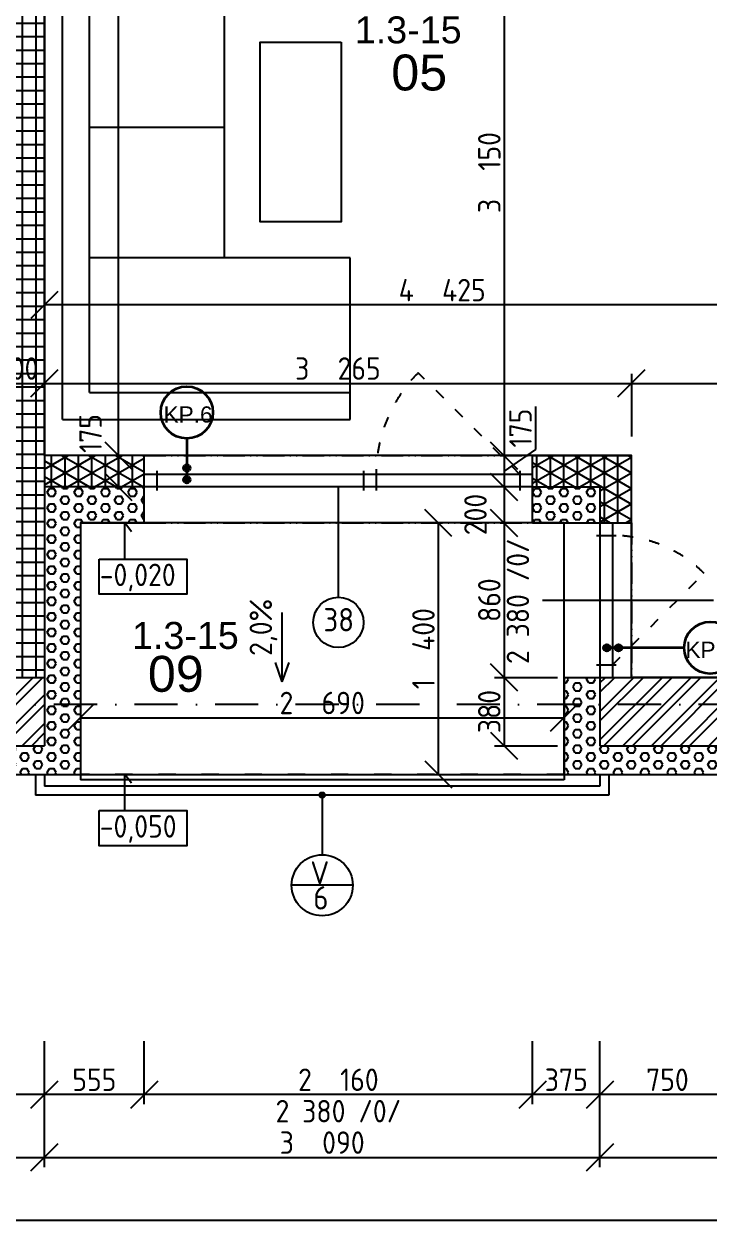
# Model space of a CAD drawing. Extents: x 4511820 to 5180432, y -1526536 to -944957.
# Drawn here: x 5116060 to 5119868, y -1302342 to -1295609 of the extents above; entities that cross this region are included whole.
import ezdxf

# ---------------------------------------------------------------- set-up
doc = ezdxf.new("R2010")
doc.units = 0
doc.header["$MEASUREMENT"] = 0
for name, pattern in [('ACAD_ISO03W100', [30, 12, -18]), ('ACAD_ISO12W100', [22, 12, -3, 0.5, -3, 0.5, -3]), ('BODKOCIARKOVANA_3', [5.6, 3, -1.3, 0, -1.3])]:
    doc.linetypes.add(name, pattern=pattern)
doc.layers.get('0').update_dxf_attribs({"linetype": 'CONTINUOUS'})
doc.layers.get('Defpoints').update_dxf_attribs({"color": 61, "linetype": 'CONTINUOUS'})
for name, color, linetype in [('KÓTY', 4, 'CONTINUOUS'), ('MÚRY', 1, 'CONTINUOUS'), ('OKNÁ', 143, 'CONTINUOUS'), ('osi', 253, 'CONTINUOUS'), ('Plochy', 41, 'CONTINUOUS'), ('POPIS', 7, 'CONTINUOUS'), ('POZEMOK', 7, 'CONTINUOUS'), ('TENKÁ', 7, 'CONTINUOUS'), ('ZARIADENIE', 47, 'CONTINUOUS'), ('ŠRAFY', 82, 'CONTINUOUS')]:
    doc.layers.add(name, color=color, linetype=linetype)
doc.layers.add('preklady', color=74, linetype='CONTINUOUS', lineweight=35)
doc.styles.add('ARIAL', font='arial.ttf')
doc.styles.add('STYLE1', font='isocp.shx')
doc.dimstyles.new('STANDARD-50', dxfattribs={"dimtxt": 125, "dimasz": 150, "dimexe": 10, "dimexo": 200, "dimgap": 20, "dimtad": 1, "dimdsep": 46, "dimlunit": 6, "dimtxsty": 'STYLE1', "dimblk1": 'OBLIQUE', "dimblk2": 'OBLIQUE', "dimsah": 1, "dimcen": 2.5, "dimse1": 1, "dimse2": 1, "dimadec": 0, "dimazin": 0, "dimtfac": 1, "dimtmove": 1, "dimatfit": 3, "dimldrblk": 'OBLIQUE', "dimfxl": 1, "dimtolj": 1, "dimtzin": 0, "dimarcsym": 0})
pattern_1 = [(45, (115395, 30907.69), (-79.549513, 79.549513), []), (45, (115448.03, 30907.69), (-79.549513, 79.549513), [])]
pattern_2 = [(90, (584112, -175781), (-75, 5e-15), []), (150, (584112, -175781), (-37.5, -64.9519053), []), (210, (584112, -175781), (37.5, -64.9519053), [])]
pattern_3 = [(0, (9e-09, -175781), (0, 43.3012702), [25, -50]), (120, (9e-09, -175781), (-37.5, -21.6506351), [25, -50]), (60, (25, -175781), (-37.5, 21.6506351), [25, -50])]

# ---------------------------------------------------------------- blocks, each defined once
blk = doc.blocks.new('_OBLIQUE')
at = {"color": 0, "linetype": 'ByBlock'}
blk.add_line((-0.5, -0.5), (0.5, 0.5), dxfattribs=at)
blk = doc.blocks.new('*D24719')
at = {"layer": 'Defpoints', "color": 0}
for p in [(5109612.5, -1298079.2), (5142602.5, -1299519.2), (5142602.5, -1302267.1)]:
    blk.add_point(p, dxfattribs=at)
at = {"layer": 'KÓTY', "color": 0, "lineweight": -2}
blk.add_line((5109612.5, -1302267.1), (5142602.5, -1302267.1), dxfattribs=at)
at = {"layer": 'KÓTY', "color": 0, "linetype": 'ByBlock', "lineweight": -2, "xscale": 150, "yscale": 150, "zscale": 150, "rotation": 180}
blk.add_blockref('_OBLIQUE', (5109612.5, -1302267.1), dxfattribs=at)
at = {"layer": 'KÓTY', "color": 0, "linetype": 'ByBlock', "lineweight": -2, "xscale": 150, "yscale": 150, "zscale": 150}
blk.add_blockref('_OBLIQUE', (5142602.5, -1302267.1), dxfattribs=at)
at = {"layer": 'KÓTY', "color": 0, "insert": (5126107.5, -1302184.6), "char_height": 125, "attachment_point": 5, "style": 'STYLE1'}
blk.add_mtext('\\A1;32ﾠ990', dxfattribs=at)
blk = doc.blocks.new('*D24726')
at = {"layer": 'Defpoints', "color": 0}
for p in [(5112622.5, -1298185.2), (5116172.5, -1299625.2), (5116172.5, -1301917.1)]:
    blk.add_point(p, dxfattribs=at)
at = {"layer": 'KÓTY', "color": 0, "lineweight": -2}
blk.add_line((5112622.5, -1301917.1), (5116172.5, -1301917.1), dxfattribs=at)
at = {"layer": 'KÓTY', "color": 0, "linetype": 'ByBlock', "lineweight": -2, "xscale": 150, "yscale": 150, "zscale": 150, "rotation": 180}
blk.add_blockref('_OBLIQUE', (5112622.5, -1301917.1), dxfattribs=at)
at = {"layer": 'KÓTY', "color": 0, "linetype": 'ByBlock', "lineweight": -2, "xscale": 150, "yscale": 150, "zscale": 150}
blk.add_blockref('_OBLIQUE', (5116172.5, -1301917.1), dxfattribs=at)
at = {"layer": 'KÓTY', "color": 0, "insert": (5114397.5, -1301834.6), "char_height": 125, "attachment_point": 5, "style": 'STYLE1'}
blk.add_mtext('\\A1;3ﾠ550', dxfattribs=at)
blk = doc.blocks.new('*D24727')
at = {"layer": 'Defpoints', "color": 0}
for p in [(5119262.5, -1298185.2), (5116172.5, -1299625.2), (5119262.5, -1301917.1)]:
    blk.add_point(p, dxfattribs=at)
at = {"layer": 'KÓTY', "color": 0, "lineweight": -2}
blk.add_line((5116172.5, -1301917.1), (5119262.5, -1301917.1), dxfattribs=at)
at = {"layer": 'KÓTY', "color": 0, "linetype": 'ByBlock', "lineweight": -2, "xscale": 150, "yscale": 150, "zscale": 150, "rotation": 180}
blk.add_blockref('_OBLIQUE', (5116172.5, -1301917.1), dxfattribs=at)
at = {"layer": 'KÓTY', "color": 0, "linetype": 'ByBlock', "lineweight": -2, "xscale": 150, "yscale": 150, "zscale": 150}
blk.add_blockref('_OBLIQUE', (5119262.5, -1301917.1), dxfattribs=at)
at = {"layer": 'KÓTY', "color": 0, "insert": (5117717.5, -1301834.6), "char_height": 125, "attachment_point": 5, "style": 'STYLE1'}
blk.add_mtext('\\A1;3ﾠ090', dxfattribs=at)
blk = doc.blocks.new('*D24728')
at = {"layer": 'Defpoints', "color": 0}
for p in [(5119262.5, -1298185.2), (5122762.5, -1299625.2), (5122762.5, -1301917.1)]:
    blk.add_point(p, dxfattribs=at)
at = {"layer": 'KÓTY', "color": 0, "lineweight": -2}
blk.add_line((5119262.5, -1301917.1), (5122762.5, -1301917.1), dxfattribs=at)
at = {"layer": 'KÓTY', "color": 0, "linetype": 'ByBlock', "lineweight": -2, "xscale": 150, "yscale": 150, "zscale": 150, "rotation": 180}
blk.add_blockref('_OBLIQUE', (5119262.5, -1301917.1), dxfattribs=at)
at = {"layer": 'KÓTY', "color": 0, "linetype": 'ByBlock', "lineweight": -2, "xscale": 150, "yscale": 150, "zscale": 150}
blk.add_blockref('_OBLIQUE', (5122762.5, -1301917.1), dxfattribs=at)
at = {"layer": 'KÓTY', "color": 0, "insert": (5121012.5, -1301834.6), "char_height": 125, "attachment_point": 5, "style": 'STYLE1'}
blk.add_mtext('\\A1;3ﾠ500', dxfattribs=at)
blk = doc.blocks.new('*D24756')
at = {"layer": 'Defpoints', "color": 0}
for p in [(5119262.5, -1299625.2), (5120012.5, -1299625.2), (5119262.5, -1301567.1)]:
    blk.add_point(p, dxfattribs=at)
at = {"layer": 'KÓTY', "color": 0, "lineweight": -2}
blk.add_line((5120012.5, -1301567.1), (5119262.5, -1301567.1), dxfattribs=at)
at = {"layer": 'KÓTY', "color": 0, "linetype": 'ByBlock', "lineweight": -2, "xscale": 150, "yscale": 150, "zscale": 150, "rotation": 180}
blk.add_blockref('_OBLIQUE', (5119262.5, -1301567.1), dxfattribs=at)
at = {"layer": 'KÓTY', "color": 0, "linetype": 'ByBlock', "lineweight": -2, "xscale": 150, "yscale": 150, "zscale": 150}
blk.add_blockref('_OBLIQUE', (5120012.5, -1301567.1), dxfattribs=at)
at = {"layer": 'KÓTY', "color": 0, "insert": (5119637.5, -1301484.6), "char_height": 125, "attachment_point": 5, "style": 'STYLE1'}
blk.add_mtext('\\A1;750', dxfattribs=at)
blk = doc.blocks.new('*D24757')
at = {"layer": 'Defpoints', "color": 0}
for p in [(5118887.5, -1298385.2), (5119262.5, -1299625.2), (5118887.5, -1301567.1)]:
    blk.add_point(p, dxfattribs=at)
at = {"layer": 'KÓTY', "color": 0, "lineweight": -2}
blk.add_line((5119262.5, -1301567.1), (5118887.5, -1301567.1), dxfattribs=at)
at = {"layer": 'KÓTY', "color": 0, "linetype": 'ByBlock', "lineweight": -2, "xscale": 150, "yscale": 150, "zscale": 150, "rotation": 180}
blk.add_blockref('_OBLIQUE', (5118887.5, -1301567.1), dxfattribs=at)
at = {"layer": 'KÓTY', "color": 0, "linetype": 'ByBlock', "lineweight": -2, "xscale": 150, "yscale": 150, "zscale": 150}
blk.add_blockref('_OBLIQUE', (5119262.5, -1301567.1), dxfattribs=at)
at = {"layer": 'KÓTY', "color": 0, "insert": (5119075, -1301484.6), "char_height": 125, "attachment_point": 5, "style": 'STYLE1'}
blk.add_mtext('\\A1;375', dxfattribs=at)
blk = doc.blocks.new('*D24758')
at = {"layer": 'Defpoints', "color": 0}
for p in [(5116727.5, -1298385.2), (5118887.5, -1298385.2), (5116727.5, -1301567.1)]:
    blk.add_point(p, dxfattribs=at)
at = {"layer": 'KÓTY', "color": 0, "lineweight": -2}
blk.add_line((5118887.5, -1301567.1), (5116727.5, -1301567.1), dxfattribs=at)
at = {"layer": 'KÓTY', "color": 0, "linetype": 'ByBlock', "lineweight": -2, "xscale": 150, "yscale": 150, "zscale": 150, "rotation": 180}
blk.add_blockref('_OBLIQUE', (5116727.5, -1301567.1), dxfattribs=at)
at = {"layer": 'KÓTY', "color": 0, "linetype": 'ByBlock', "lineweight": -2, "xscale": 150, "yscale": 150, "zscale": 150}
blk.add_blockref('_OBLIQUE', (5118887.5, -1301567.1), dxfattribs=at)
at = {"layer": 'KÓTY', "color": 0, "insert": (5117807.5, -1301484.6), "char_height": 125, "attachment_point": 5, "style": 'STYLE1'}
blk.add_mtext('\\A1;2ﾠ160', dxfattribs=at)
blk = doc.blocks.new('*D24759')
at = {"layer": 'Defpoints', "color": 0}
for p in [(5116172.5, -1298185.2), (5116727.5, -1298385.2), (5116172.5, -1301567.1)]:
    blk.add_point(p, dxfattribs=at)
at = {"layer": 'KÓTY', "color": 0, "lineweight": -2}
blk.add_line((5116727.5, -1301567.1), (5116172.5, -1301567.1), dxfattribs=at)
at = {"layer": 'KÓTY', "color": 0, "linetype": 'ByBlock', "lineweight": -2, "xscale": 150, "yscale": 150, "zscale": 150, "rotation": 180}
blk.add_blockref('_OBLIQUE', (5116172.5, -1301567.1), dxfattribs=at)
at = {"layer": 'KÓTY', "color": 0, "linetype": 'ByBlock', "lineweight": -2, "xscale": 150, "yscale": 150, "zscale": 150}
blk.add_blockref('_OBLIQUE', (5116727.5, -1301567.1), dxfattribs=at)
at = {"layer": 'KÓTY', "color": 0, "insert": (5116450, -1301484.6), "char_height": 125, "attachment_point": 5, "style": 'STYLE1'}
blk.add_mtext('\\A1;555', dxfattribs=at)
blk = doc.blocks.new('*D24760')
at = {"layer": 'Defpoints', "color": 0}
for p in [(5116172.5, -1298185.2), (5114872.5, -1299625.2), (5114872.5, -1301567.1)]:
    blk.add_point(p, dxfattribs=at)
at = {"layer": 'KÓTY', "color": 0, "lineweight": -2}
blk.add_line((5116172.5, -1301567.1), (5114872.5, -1301567.1), dxfattribs=at)
at = {"layer": 'KÓTY', "color": 0, "linetype": 'ByBlock', "lineweight": -2, "xscale": 150, "yscale": 150, "zscale": 150, "rotation": 180}
blk.add_blockref('_OBLIQUE', (5114872.5, -1301567.1), dxfattribs=at)
at = {"layer": 'KÓTY', "color": 0, "linetype": 'ByBlock', "lineweight": -2, "xscale": 150, "yscale": 150, "zscale": 150}
blk.add_blockref('_OBLIQUE', (5116172.5, -1301567.1), dxfattribs=at)
at = {"layer": 'KÓTY', "color": 0, "insert": (5115522.5, -1301484.6), "char_height": 125, "attachment_point": 5, "style": 'STYLE1'}
blk.add_mtext('\\A1;1ﾠ300', dxfattribs=at)
blk = doc.blocks.new('SESACKA ROH1')
at = {"layer": 'ZARIADENIE', "color": 30, "ltscale": 0.25}
for p, q in [((4444944, -1318705.2), (4444944, -1317105.2)), ((4444944, -1317105.2), (4445844, -1317105.2)), ((4445094, -1318555.2), (4445094, -1317105.2)), ((4445844, -1317105.2), (4445844, -1317805.2)), ((4447444, -1317805.2), (4445844, -1317805.2)), ((4445844, -1317805.2), (4445844, -1318555.2)), ((4446569, -1317805.2), (4446569, -1318555.2)), ((4447294, -1318555.2), (4447294, -1317805.2)), ((4447444, -1318705.2), (4447444, -1317805.2)), ((4445094, -1318555.2), (4447294, -1318555.2)), ((4444944, -1318705.2), (4447444, -1318705.2))]:
    blk.add_line(p, q, dxfattribs=at)
at = {"layer": 'ZARIADENIE', "color": 45, "ltscale": 0.25}
blk.add_lwpolyline([(4447044, -1317155.2), (4446044, -1317155.2), (4446044, -1317605.2), (4447044, -1317605.2)], close=True, dxfattribs=at)
blk = doc.blocks.new('*D25107')
at = {"layer": 'Defpoints', "color": 0}
for p in [(5115872.5, -1297608.5), (5116172.5, -1297608.5), (5116172.5, -1297608.5)]:
    blk.add_point(p, dxfattribs=at)
at = {"layer": 'KÓTY', "color": 0, "lineweight": -2}
blk.add_line((5115872.5, -1297608.5), (5116172.5, -1297608.5), dxfattribs=at)
at = {"layer": 'KÓTY', "color": 0, "linetype": 'ByBlock', "lineweight": -2, "xscale": 150, "yscale": 150, "zscale": 150, "rotation": 180}
blk.add_blockref('_OBLIQUE', (5115872.5, -1297608.5), dxfattribs=at)
at = {"layer": 'KÓTY', "color": 0, "linetype": 'ByBlock', "lineweight": -2, "xscale": 150, "yscale": 150, "zscale": 150}
blk.add_blockref('_OBLIQUE', (5116172.5, -1297608.5), dxfattribs=at)
at = {"layer": 'KÓTY', "color": 0, "insert": (5116022.5, -1297526), "char_height": 125, "attachment_point": 5, "style": 'STYLE1'}
blk.add_mtext('\\A1;300', dxfattribs=at)
blk = doc.blocks.new('*D25108')
at = {"layer": 'Defpoints', "color": 0}
for p in [(5116172.5, -1297608.5), (5119437.5, -1297608.5), (5119437.5, -1298010.2)]:
    blk.add_point(p, dxfattribs=at)
at = {"layer": 'KÓTY', "color": 0, "lineweight": -2}
blk.add_line((5116172.5, -1297608.5), (5119437.5, -1297608.5), dxfattribs=at)
at = {"layer": 'KÓTY', "color": 0, "linetype": 'ByBlock', "lineweight": -2, "xscale": 150, "yscale": 150, "zscale": 150, "rotation": 180}
blk.add_blockref('_OBLIQUE', (5116172.5, -1297608.5), dxfattribs=at)
at = {"layer": 'KÓTY', "color": 0, "linetype": 'ByBlock', "lineweight": -2, "xscale": 150, "yscale": 150, "zscale": 150}
blk.add_blockref('_OBLIQUE', (5119437.5, -1297608.5), dxfattribs=at)
at = {"layer": 'KÓTY', "color": 0, "insert": (5117805, -1297526), "char_height": 125, "attachment_point": 5, "style": 'STYLE1'}
blk.add_mtext('\\A1;3ﾠ265', dxfattribs=at)
blk = doc.blocks.new('*D25109')
at = {"layer": 'Defpoints', "color": 0}
for p in [(5122512.5, -1297305.2), (5122512.5, -1297608.5), (5119437.5, -1298010.2)]:
    blk.add_point(p, dxfattribs=at)
at = {"layer": 'KÓTY', "color": 0, "lineweight": -2}
blk.add_line((5119437.5, -1297608.5), (5122512.5, -1297608.5), dxfattribs=at)
at = {"layer": 'KÓTY', "color": 0, "linetype": 'ByBlock', "lineweight": -2, "xscale": 150, "yscale": 150, "zscale": 150, "rotation": 180}
blk.add_blockref('_OBLIQUE', (5119437.5, -1297608.5), dxfattribs=at)
at = {"layer": 'KÓTY', "color": 0, "linetype": 'ByBlock', "lineweight": -2, "xscale": 150, "yscale": 150, "zscale": 150}
blk.add_blockref('_OBLIQUE', (5122512.5, -1297608.5), dxfattribs=at)
at = {"layer": 'KÓTY', "color": 0, "insert": (5120975, -1297526), "char_height": 125, "attachment_point": 5, "style": 'STYLE1'}
blk.add_mtext('\\A1;3ﾠ075', dxfattribs=at)
blk = doc.blocks.new('*D25176')
at = {"layer": 'Defpoints', "color": 0}
for p in [(5116584.5, -1298010.2), (5116727.5, -1298010.2), (5116727.5, -1298185.2)]:
    blk.add_point(p, dxfattribs=at)
at = {"layer": 'KÓTY', "color": 0, "lineweight": -2}
blk.add_line((5116584.5, -1298185.2), (5116584.5, -1298010.2), dxfattribs=at)
at = {"layer": 'KÓTY', "color": 0, "linetype": 'ByBlock', "lineweight": -2, "xscale": 150, "yscale": 150, "zscale": 150}
for p, rotation in [((5116584.5, -1298010.2), 90), ((5116584.5, -1298185.2), 270)]:
    blk.add_blockref('_OBLIQUE', p, dxfattribs=dict(at, rotation=rotation))
at = {"layer": 'KÓTY', "color": 0, "insert": (5116429, -1297887.5), "char_height": 125, "attachment_point": 5, "rotation": 90, "style": 'STYLE1'}
blk.add_mtext('\\A1;175', dxfattribs=at)
blk = doc.blocks.new('*D25177')
at = {"layer": 'Defpoints', "color": 0}
for p in [(5116172.5, -1291870.2), (5116584.5, -1291870.2), (5116172.5, -1298010.2)]:
    blk.add_point(p, dxfattribs=at)
at = {"layer": 'KÓTY', "color": 0, "lineweight": -2}
blk.add_line((5116584.5, -1298010.2), (5116584.5, -1291870.2), dxfattribs=at)
at = {"layer": 'KÓTY', "color": 0, "linetype": 'ByBlock', "lineweight": -2, "xscale": 150, "yscale": 150, "zscale": 150}
for p, rotation in [((5116584.5, -1291870.2), 90), ((5116584.5, -1298010.2), 270)]:
    blk.add_blockref('_OBLIQUE', p, dxfattribs=dict(at, rotation=rotation))
at = {"layer": 'KÓTY', "color": 0, "insert": (5116502, -1294940.2), "char_height": 125, "attachment_point": 5, "rotation": 90, "style": 'STYLE1'}
blk.add_mtext('\\A1;6ﾠ140', dxfattribs=at)
blk = doc.blocks.new('*D25194')
at = {"layer": 'Defpoints', "color": 0}
for p in [(5119262.5, -1294860.2), (5118729.5, -1298010.2), (5119262.5, -1298010.2)]:
    blk.add_point(p, dxfattribs=at)
at = {"layer": 'KÓTY', "color": 0, "lineweight": -2}
blk.add_line((5118729.5, -1294860.2), (5118729.5, -1298010.2), dxfattribs=at)
at = {"layer": 'KÓTY', "color": 0, "linetype": 'ByBlock', "lineweight": -2, "xscale": 150, "yscale": 150, "zscale": 150}
for p, rotation in [((5118729.5, -1294860.2), 90), ((5118729.5, -1298010.2), 270)]:
    blk.add_blockref('_OBLIQUE', p, dxfattribs=dict(at, rotation=rotation))
at = {"layer": 'KÓTY', "color": 0, "insert": (5118647, -1296435.2), "char_height": 125, "attachment_point": 5, "rotation": 90, "style": 'STYLE1'}
blk.add_mtext('\\A1;3ﾠ150', dxfattribs=at)
blk = doc.blocks.new('*D25197')
at = {"layer": 'Defpoints', "color": 0}
for p in [(5116372.5, -1299085.2), (5119062.5, -1299085.2), (5119062.5, -1299470)]:
    blk.add_point(p, dxfattribs=at)
at = {"layer": 'KÓTY', "color": 0, "lineweight": -2}
blk.add_line((5116372.5, -1299470), (5119062.5, -1299470), dxfattribs=at)
at = {"layer": 'KÓTY', "color": 0, "linetype": 'ByBlock', "lineweight": -2, "xscale": 150, "yscale": 150, "zscale": 150, "rotation": 180}
blk.add_blockref('_OBLIQUE', (5116372.5, -1299470), dxfattribs=at)
at = {"layer": 'KÓTY', "color": 0, "linetype": 'ByBlock', "lineweight": -2, "xscale": 150, "yscale": 150, "zscale": 150}
blk.add_blockref('_OBLIQUE', (5119062.5, -1299470), dxfattribs=at)
at = {"layer": 'KÓTY', "color": 0, "insert": (5117717.5, -1299387.5), "char_height": 125, "attachment_point": 5, "style": 'STYLE1'}
blk.add_mtext('\\A1;2ﾠ690', dxfattribs=at)
blk = doc.blocks.new('*D25198')
at = {"layer": 'Defpoints', "color": 0}
for p in [(5118887.5, -1298010.2), (5118729.5, -1298185.2), (5118887.5, -1298185.2)]:
    blk.add_point(p, dxfattribs=at)
at = {"layer": 'KÓTY', "color": 0, "lineweight": -2}
for p, q in [((5118903, -1297737.5), (5118903, -1297977.5)), ((5118903, -1297977.5), (5118729.5, -1298097.7)), ((5118729.5, -1298010.2), (5118729.5, -1298185.2))]:
    blk.add_line(p, q, dxfattribs=at)
at = {"layer": 'KÓTY', "color": 0, "linetype": 'ByBlock', "lineweight": -2, "xscale": 150, "yscale": 150, "zscale": 150}
for p, rotation in [((5118729.5, -1298010.2), 90), ((5118729.5, -1298185.2), 270)]:
    blk.add_blockref('_OBLIQUE', p, dxfattribs=dict(at, rotation=rotation))
at = {"layer": 'KÓTY', "color": 0, "insert": (5118820.5, -1297857.5), "char_height": 125, "attachment_point": 5, "rotation": 90, "style": 'STYLE1'}
blk.add_mtext('\\A1;175', dxfattribs=at)
blk = doc.blocks.new('*D25199')
at = {"layer": 'Defpoints', "color": 0}
for p in [(5118887.5, -1298185.2), (5118729.5, -1298385.2), (5118887.5, -1298385.2)]:
    blk.add_point(p, dxfattribs=at)
at = {"layer": 'KÓTY', "color": 0, "lineweight": -2}
blk.add_line((5118729.5, -1298185.2), (5118729.5, -1298385.2), dxfattribs=at)
at = {"layer": 'KÓTY', "color": 0, "linetype": 'ByBlock', "lineweight": -2, "xscale": 150, "yscale": 150, "zscale": 150}
for p, rotation in [((5118729.5, -1298185.2), 90), ((5118729.5, -1298385.2), 270)]:
    blk.add_blockref('_OBLIQUE', p, dxfattribs=dict(at, rotation=rotation))
at = {"layer": 'KÓTY', "color": 0, "insert": (5118570, -1298338.5), "char_height": 125, "attachment_point": 5, "rotation": 90, "style": 'STYLE1'}
blk.add_mtext('\\A1;200', dxfattribs=at)
blk = doc.blocks.new('*D25200')
at = {"layer": 'Defpoints', "color": 0}
for p in [(5119366, -1299245.2), (5118729.5, -1299625.2), (5119366, -1299625.2)]:
    blk.add_point(p, dxfattribs=at)
at = {"layer": 'KÓTY', "color": 0, "lineweight": -2}
blk.add_line((5118729.5, -1299245.2), (5118729.5, -1299625.2), dxfattribs=at)
at = {"layer": 'KÓTY', "color": 0, "linetype": 'ByBlock', "lineweight": -2, "xscale": 150, "yscale": 150, "zscale": 150}
for p, rotation in [((5118729.5, -1299245.2), 90), ((5118729.5, -1299625.2), 270)]:
    blk.add_blockref('_OBLIQUE', p, dxfattribs=dict(at, rotation=rotation))
at = {"layer": 'KÓTY', "color": 0, "insert": (5118647, -1299435.2), "char_height": 125, "attachment_point": 5, "rotation": 90, "style": 'STYLE1'}
blk.add_mtext('\\A1;380', dxfattribs=at)
blk = doc.blocks.new('*D25201')
at = {"layer": 'Defpoints', "color": 0}
for p in [(5119166, -1298385.2), (5118729.5, -1299245.2), (5119166, -1299245.2)]:
    blk.add_point(p, dxfattribs=at)
at = {"layer": 'KÓTY', "color": 0, "lineweight": -2}
blk.add_line((5118729.5, -1298385.2), (5118729.5, -1299245.2), dxfattribs=at)
at = {"layer": 'KÓTY', "color": 0, "linetype": 'ByBlock', "lineweight": -2, "xscale": 150, "yscale": 150, "zscale": 150}
for p, rotation in [((5118729.5, -1298385.2), 90), ((5118729.5, -1299245.2), 270)]:
    blk.add_blockref('_OBLIQUE', p, dxfattribs=dict(at, rotation=rotation))
at = {"layer": 'KÓTY', "color": 0, "insert": (5118647, -1298815.2), "char_height": 125, "attachment_point": 5, "rotation": 90, "style": 'STYLE1'}
blk.add_mtext('\\A1;860', dxfattribs=at)
blk = doc.blocks.new('*D25202')
at = {"layer": 'Defpoints', "color": 0}
for p in [(5119106.5, -1298385.2), (5118363, -1299785.2), (5119281.5, -1299785.2)]:
    blk.add_point(p, dxfattribs=at)
at = {"layer": 'KÓTY', "color": 0, "lineweight": -2}
blk.add_line((5118363, -1298385.2), (5118363, -1299785.2), dxfattribs=at)
at = {"layer": 'KÓTY', "color": 0, "linetype": 'ByBlock', "lineweight": -2, "xscale": 150, "yscale": 150, "zscale": 150}
for p, rotation in [((5118363, -1298385.2), 90), ((5118363, -1299785.2), 270)]:
    blk.add_blockref('_OBLIQUE', p, dxfattribs=dict(at, rotation=rotation))
at = {"layer": 'KÓTY', "color": 0, "insert": (5118280.5, -1299085.2), "char_height": 125, "attachment_point": 5, "rotation": 90, "style": 'STYLE1'}
blk.add_mtext('\\A1;1ﾠ400', dxfattribs=at)
blk = doc.blocks.new('*D25209')
at = {"layer": 'Defpoints', "color": 0}
for p in [(5116172.5, -1296610.2), (5120597.5, -1296610.2), (5116172.5, -1297172)]:
    blk.add_point(p, dxfattribs=at)
at = {"layer": 'KÓTY', "color": 0, "lineweight": -2}
blk.add_line((5120597.5, -1297172), (5116172.5, -1297172), dxfattribs=at)
at = {"layer": 'KÓTY', "color": 0, "linetype": 'ByBlock', "lineweight": -2, "xscale": 150, "yscale": 150, "zscale": 150, "rotation": 180}
blk.add_blockref('_OBLIQUE', (5116172.5, -1297172), dxfattribs=at)
at = {"layer": 'KÓTY', "color": 0, "linetype": 'ByBlock', "lineweight": -2, "xscale": 150, "yscale": 150, "zscale": 150}
blk.add_blockref('_OBLIQUE', (5120597.5, -1297172), dxfattribs=at)
at = {"layer": 'KÓTY', "color": 0, "insert": (5118385, -1297089.5), "char_height": 125, "attachment_point": 5, "style": 'STYLE1'}
blk.add_mtext('\\A1;4ﾠ425', dxfattribs=at)

msp = doc.modelspace()

# ---------------------------------------------------------------- hatches: boundary and pattern name
at = {"layer": 'preklady'}
h = msp.add_hatch(color=256, dxfattribs=at)
h.dxf.hatch_style = 1
h.paths.add_polyline_path([(5116982.904, -1298079.691, 1), (5116945.904, -1298079.691, 1)])
h = msp.add_hatch(color=256, dxfattribs=at)
h.dxf.hatch_style = 1
h.paths.add_polyline_path([(5116982.904, -1298144.691, 1), (5116945.904, -1298144.691, 1)])
h = msp.add_hatch(color=256, dxfattribs=at)
h.dxf.hatch_style = 1
h.paths.add_polyline_path([(5119300.691, -1299098.691, 1), (5119300.691, -1299061.691, 1)])
h = msp.add_hatch(color=256, dxfattribs=at)
h.dxf.hatch_style = 1
h.paths.add_polyline_path([(5119365.691, -1299098.691, 1), (5119365.691, -1299061.691, 1)])
at = {"layer": 'TENKÁ'}
h = msp.add_hatch(color=256, dxfattribs=at)
h.dxf.hatch_style = 1
h.paths.add_polyline_path([(5117717.5, -1299915.191, 2.41421356), (5117702.5, -1299900.191, 0.41421356)])
at = {"layer": 'ŠRAFY', "ltscale": 0.25}
h = msp.add_hatch(dxfattribs=at)
h.set_pattern_fill('ANSI37', color=256, scale=600, angle=45)
h.set_pattern_definition([(90, (-3307273.674, 493071.734), (-75, 1e-14), []), (180, (-3307273.674, 493071.734), (-1e-14, -75), [])])
h.paths.add_polyline_path([(5116172.5, -1298010.191), (5116172.5, -1291870.191), (5115872.5, -1291870.191), (5115872.5, -1291880.191), (5115872.5, -1291995.191), (5115872.5, -1294270.191), (5115872.5, -1294385.191), (5115872.5, -1294905.191), (5115872.5, -1295020.191), (5115872.5, -1299245.191), (5116172.5, -1299245.191)])
h = msp.add_hatch(dxfattribs=at)
h.set_pattern_fill('NET3', color=256, scale=600, angle=90)
h.set_pattern_definition(pattern_2)
h.paths.add_polyline_path([(5116727.5, -1298010.191), (5116172.5, -1298010.191), (5116172.5, -1298185.191), (5116727.5, -1298185.191)])
h = msp.add_hatch(dxfattribs=at)
h.set_pattern_fill('NET3', color=256, scale=600, angle=90)
h.set_pattern_definition(pattern_2)
h.paths.add_polyline_path([(5119437.5, -1298385.191), (5119437.5, -1298010.191), (5118887.5, -1298010.191), (5118887.5, -1298185.191), (5119262.5, -1298185.191), (5119262.5, -1298385.191)])
at = {"layer": 'ŠRAFY'}
h = msp.add_hatch(dxfattribs=at)
h.set_pattern_fill('HEX', color=256, scale=200)
h.set_pattern_definition(pattern_3)
h.paths.add_polyline_path([(5114832.5, -1299785.191), (5116122.5, -1299785.191), (5116172.5, -1299785.191), (5116372.5, -1299785.191), (5116372.5, -1298385.191), (5116619.145, -1298385.191), (5116727.5, -1298385.191), (5116727.5, -1298185.191), (5116172.5, -1298185.191), (5116172.5, -1299245.191), (5116172.5, -1299625.191), (5114872.5, -1299625.191), (5114832.5, -1299625.191)])
h = msp.add_hatch(dxfattribs=at)
h.set_pattern_fill('HEX', color=256, scale=200)
h.set_pattern_definition(pattern_3)
h.paths.add_polyline_path([(5118887.5, -1298385.191), (5118937.5, -1298385.191), (5119022.5, -1298385.191), (5119062.5, -1298385.191), (5119262.5, -1298385.191), (5119262.5, -1298185.191), (5118887.5, -1298185.191)])
h = msp.add_hatch(dxfattribs=at)
h.set_pattern_fill('ANSI32', color=256, scale=300)
h.set_pattern_definition(pattern_1)
h.paths.add_polyline_path([(5114872.5, -1299245.191), (5114872.5, -1299625.191), (5116172.5, -1299625.191), (5116172.5, -1299245.191), (5115872.5, -1299245.191)])
h = msp.add_hatch(dxfattribs=at)
h.set_pattern_fill('HEX', color=256, scale=200)
h.set_pattern_definition(pattern_3)
h.paths.add_polyline_path([(5120052.5, -1299785.191), (5120052.5, -1299625.191), (5120012.5, -1299625.191), (5119262.5, -1299625.191), (5119262.5, -1299245.191), (5119062.5, -1299245.191), (5119062.5, -1299785.191), (5119262.5, -1299785.191), (5119312.5, -1299785.191)])
h = msp.add_hatch(dxfattribs=at)
h.set_pattern_fill('ANSI32', color=256, scale=300)
h.set_pattern_definition(pattern_1)
h.paths.add_polyline_path([(5119262.5, -1299625.191), (5120012.5, -1299625.191), (5120012.5, -1299245.191), (5119437.5, -1299245.191), (5119332.5, -1299245.191), (5119262.5, -1299245.191)])

# ---------------------------------------------------------------- linework, layer by layer
at = {"layer": 'KÓTY', "ltscale": 0.25}
msp.add_line((5119437.5, -1297555.097), (5119437.5, -1297905.097), dxfattribs=at)
at = {"layer": 'KÓTY', "ltscale": 25}
for p, q in [((5118676.097, -1299245.191), (5119026.097, -1299245.191)), ((5118676.097, -1299625.191), (5119026.097, -1299625.191)), ((5116172.5, -1301620.549), (5116172.5, -1301270.549)), ((5116727.5, -1301620.549), (5116727.5, -1301270.549)), ((5118887.5, -1301620.549), (5118887.5, -1301270.549)), ((5119262.5, -1301620.549), (5119262.5, -1301270.549)), ((5116172.5, -1301970.549), (5116172.5, -1301620.549)), ((5119262.5, -1301970.549), (5119262.5, -1301620.549))]:
    msp.add_line(p, q, dxfattribs=at)
at = {"layer": 'MÚRY'}
for p, q in [((5116172.5, -1291830.191), (5116172.5, -1298010.191)), ((5116727.5, -1298010.191), (5116172.5, -1298010.191)), ((5116727.5, -1298385.191), (5116727.5, -1298010.191)), ((5118887.5, -1298010.191), (5119437.5, -1298010.191)), ((5118887.5, -1298385.191), (5118887.5, -1298010.191)), ((5119437.5, -1298385.191), (5119437.5, -1298010.191)), ((5116372.5, -1298385.191), (5116727.5, -1298385.191)), ((5116372.5, -1298385.191), (5116372.5, -1299785.191)), ((5118887.5, -1298385.191), (5119437.5, -1298385.191)), ((5118937.5, -1298385.191), (5119022.5, -1298385.191)), ((5119062.5, -1299245.191), (5120052.5, -1299245.191)), ((5119062.5, -1299245.191), (5119062.5, -1299785.191)), ((5114832.5, -1299785.191), (5116372.5, -1299785.191)), ((5114832.5, -1299785.191), (5116372.5, -1299785.191)), ((5119062.5, -1299785.191), (5120142.5, -1299785.191))]:
    msp.add_line(p, q, dxfattribs=at)
at = {"layer": 'OKNÁ', "linetype": 'ACAD_ISO03W100', "ltscale": 5}
for p, q in [((5118817.5, -1298115.191), (5118251.815, -1297549.506)), ((5119332.5, -1299175.191), (5119841.617, -1298666.075))]:
    msp.add_line(p, q, dxfattribs=at)
at = {"layer": 'OKNÁ', "ltscale": 0.25}
for p, q in [((5118887.5, -1298115.191), (5116727.5, -1298115.191)), ((5116797.5, -1298095.191), (5116797.5, -1298205.191)), ((5117947.5, -1298095.191), (5117947.5, -1298205.191)), ((5118017.5, -1298095.191), (5118017.5, -1298205.191)), ((5118817.5, -1298095.191), (5118817.5, -1298205.191)), ((5118887.5, -1298185.191), (5116727.5, -1298185.191)), ((5117807.5, -1298799.045), (5117807.5, -1298185.191)), ((5119262.5, -1298385.191), (5119262.5, -1299245.191)), ((5119332.5, -1298385.191), (5119332.5, -1299245.191)), ((5119242.5, -1298455.191), (5119352.5, -1298455.191)), ((5118943.146, -1298815.191), (5119893.909, -1298815.191)), ((5119242.5, -1299175.191), (5119352.5, -1299175.191))]:
    msp.add_line(p, q, dxfattribs=at)
msp.add_circle((5117807.5, -1298939.045), 140, dxfattribs=at)
at = {"layer": 'OKNÁ', "linetype": 'ACAD_ISO03W100', "ltscale": 5}
for centre, radius, start, end in [((5118817.5, -1298115.191), 800, 135, 180), ((5119332.5, -1299175.191), 720, 45, 90)]:
    msp.add_arc(centre, radius, start, end, dxfattribs=at)
at = {"layer": 'osi', "linetype": 'BODKOCIARKOVANA_3', "ltscale": 80}
msp.add_line((5157242.5, -1299395.191), (5093572.5, -1299395.191), dxfattribs=at)
at = {"layer": 'Plochy'}
for points in [[(5116172.5, -1291860.191), (5119098, -1291860.191), (5119262.5, -1291860.191), (5119262.5, -1294860.191), (5119377.5, -1294860.191), (5119377.5, -1294185.191), (5122512.5, -1294185.191), (5122512.5, -1294905.191), (5122282.5, -1294905.191), (5122282.5, -1295365.191), (5122512.5, -1295365.191), (5122512.5, -1299245.191), (5119437.5, -1299245.191), (5119437.5, -1298010.191), (5116172.5, -1298010.191)], [(5119062.5, -1298385.191), (5116372.5, -1298385.191), (5116372.5, -1299785.191), (5119062.5, -1299785.191)]]:
    msp.add_lwpolyline(points, close=True, dxfattribs=at)
at = {"layer": 'POZEMOK'}
for p, q in [((5116122.5, -1299785.191), (5116122.5, -1299900.191)), ((5116172.5, -1299785.191), (5116172.5, -1299850.191)), ((5119262.5, -1299785.191), (5119262.5, -1299850.191)), ((5119312.5, -1299785.191), (5119312.5, -1299900.191)), ((5119312.5, -1299900.191), (5116122.5, -1299900.191)), ((5119262.5, -1299850.191), (5116172.5, -1299850.191))]:
    msp.add_line(p, q, dxfattribs=at)
at = {"layer": 'preklady'}
for p, q in [((5116964.404, -1297915.383), (5116964.404, -1298126.191)), ((5119731, -1299080.191), (5119319.191, -1299080.191))]:
    msp.add_line(p, q, dxfattribs=at)
at = {"layer": 'preklady', "ltscale": 0.25}
for centre in [(5116964.404, -1297770.383), (5119876, -1299080.191)]:
    msp.add_circle(centre, 145, dxfattribs=at)
at = {"layer": 'preklady'}
for centre in [(5116964.404, -1298079.691), (5116964.404, -1298144.691), (5119300.691, -1299080.191), (5119365.691, -1299080.191)]:
    msp.add_circle(centre, 18.5, dxfattribs=at)
at = {"layer": 'TENKÁ'}
for p, q in [((5116172.5, -1298010.191), (5116172.5, -1299625.191)), ((5116727.5, -1298185.191), (5116172.5, -1298185.191)), ((5118887.5, -1298185.191), (5119262.5, -1298185.191)), ((5119262.5, -1298185.191), (5119262.5, -1298385.191)), ((5116619.145, -1298586.691), (5116619.145, -1298385.191)), ((5116656.5, -1298434), (5116619.145, -1298385.191)), ((5117493.462, -1298884.25), (5117493.462, -1299270.25)), ((5117455.862, -1299163.05), (5117493.462, -1299270.25)), ((5117531.062, -1299163.05), (5117493.462, -1299270.25)), ((5115872.5, -1299245.191), (5116172.5, -1299245.191)), ((5119262.5, -1299245.191), (5119262.5, -1299625.191)), ((5114832.5, -1299625.191), (5116172.5, -1299625.191)), ((5119262.5, -1299625.191), (5120052.5, -1299625.191)), ((5116619.145, -1299986.691), (5116619.145, -1299785.191)), ((5116656.5, -1299834), (5116619.145, -1299785.191))]:
    msp.add_line(p, q, dxfattribs=at)
at = {"layer": 'TENKÁ', "linetype": 'ACAD_ISO12W100', "ltscale": 10}
for p, q in [((5116727.5, -1298010.191), (5118887.5, -1298010.191)), ((5116727.5, -1298385.191), (5118887.5, -1298385.191)), ((5119062.5, -1299245.191), (5119062.5, -1298385.191)), ((5119437.5, -1298385.191), (5119437.5, -1299245.191))]:
    msp.add_line(p, q, dxfattribs=at)
at = {"layer": 'TENKÁ', "linetype": 'ACAD_ISO03W100', "ltscale": 8}
msp.add_line((5119062.5, -1299785.191), (5116372.5, -1299785.191), dxfattribs=at)
at = {"layer": 'TENKÁ', "ltscale": 0.25}
for p, q in [((5116372.5, -1299785.191), (5116372.5, -1299815.191)), ((5119062.5, -1299815.191), (5116372.5, -1299815.191)), ((5119062.5, -1299785.191), (5119062.5, -1299815.191)), ((5117717.5, -1299900.191), (5117717.5, -1300232.094)), ((5117887.5, -1300402.094), (5117547.5, -1300402.094))]:
    msp.add_line(p, q, dxfattribs=at)
at = {"layer": 'TENKÁ'}
for points in [[(5116477.837, -1298586.691), (5116965.452, -1298586.691), (5116965.452, -1298782.09), (5116477.837, -1298782.09)], [(5116477.837, -1299986.691), (5116965.452, -1299986.691), (5116965.452, -1300182.09), (5116477.837, -1300182.09)]]:
    msp.add_lwpolyline(points, close=True, dxfattribs=at)
msp.add_circle((5117717.5, -1299900.191), 15, dxfattribs=at)
at = {"layer": 'TENKÁ', "ltscale": 0.25}
msp.add_circle((5117717.5, -1300402.094), 170, dxfattribs=at)

# ---------------------------------------------------------------- block references
at = {"layer": 'Plochy', "color": 2, "xscale": -1, "rotation": 270}
msp.add_blockref('SESACKA ROH1', (6434977.691, -5742754.191), dxfattribs=at)

# ---------------------------------------------------------------- texts
at = {"layer": 'KÓTY', "insert": (5118806, -1298821.114), "char_height": 125, "attachment_point": 5, "rotation": 90, "style": 'STYLE1'}
msp.add_mtext('\\A1;2 380 /0/', dxfattribs=at)
at = {"layer": 'KÓTY', "insert": (5117807.5, -1301659.604), "char_height": 125, "attachment_point": 5, "style": 'STYLE1'}
msp.add_mtext('\\A1;2 380 /0/', dxfattribs=at)
at = {"layer": 'POPIS', "lineweight": 40, "ltscale": 0.25, "style": 'ARIAL'}
for s, height, p in [('1.3-15', 150, (5117898.911, -1295716.079)), ('05', 200, (5118101.811, -1295978.169)), ('1.3-15', 150, (5116659.411, -1299086.579)), ('09', 200, (5116747.811, -1299325.27))]:
    msp.add_text(s, height=height, dxfattribs=at).set_placement(p)
at = {"layer": 'preklady', "linetype": 'Continuous', "lineweight": 20, "style": 'ARIAL'}
for s, p in [('KP.6', (5116835.14, -1297826.639)), ('KP.4', (5119737.736, -1299136.448))]:
    msp.add_text(s, height=90, dxfattribs=at).set_placement(p)
at = {"layer": 'TENKÁ', "ltscale": 0.25, "style": 'STYLE1'}
for s, p in [('-0,020', (5116480.227, -1298736.892)), ('-0,050', (5116480.227, -1300136.892))]:
    msp.add_text(s, height=125, dxfattribs=at).set_placement(p)
msp.add_text('2,0%', height=125, rotation=90, dxfattribs=at).set_placement((5117438.751, -1299125.418))
at = {"layer": 'TENKÁ', "style": 'STYLE1'}
for s, p in [('38', (5117724.47, -1298989.045)), ('V', (5117651.47, -1300398.594)), ('6', (5117667.97, -1300537.231))]:
    msp.add_text(s, height=130, dxfattribs=at).set_placement(p)

# ---------------------------------------------------------------- dimensions: what is measured, and where the dimension line sits
at = {"layer": 'KÓTY'}
for base, p1, p2, picture, middle in [((5116584.5, -1291870.191), (5116172.5, -1298010.191), (5116172.5, -1291870.191), '*D25177', (5116501.957, -1294940.191)), ((5118729.5, -1298010.191), (5119262.5, -1294860.191), (5119262.5, -1298010.191), '*D25194', (5118646.957, -1296435.191)), ((5118363, -1299785.191), (5119106.5, -1298385.191), (5119281.5, -1299785.191), '*D25202', (5118280.457, -1299085.191)), ((5118729.5, -1299245.191), (5119166, -1298385.191), (5119166, -1299245.191), '*D25201', (5118647, -1298815.191)), ((5118729.5, -1299625.191), (5119366, -1299245.191), (5119366, -1299625.191), '*D25200', (5118647, -1299435.191))]:
    dim = msp.add_linear_dim(base=base, p1=p1, p2=p2, angle=90, dimstyle='STANDARD-50', dxfattribs=at)
    dim.commit()
    dim.dimension.update_dxf_attribs({"geometry": picture, "text_midpoint": middle})
for base, p1, p2, picture, middle in [((5116172.5, -1297172), (5120597.5, -1296610.191), (5116172.5, -1296610.191), '*D25209', (5118385, -1297089.457)), ((5122512.5, -1297608.5), (5119437.5, -1298010.191), (5122512.5, -1297305.191), '*D25109', (5120975, -1297525.957)), ((5116172.5, -1297608.5), (5115872.5, -1297608.5), (5116172.5, -1297608.5), '*D25107', (5116022.5, -1297526)), ((5119437.5, -1297608.5), (5116172.5, -1297608.5), (5119437.5, -1298010.191), '*D25108', (5117805, -1297525.957)), ((5142602.5, -1302267.146), (5109612.5, -1298079.191), (5142602.5, -1299519.191), '*D24719', (5126107.5, -1302184.604)), ((5116172.5, -1301917.146), (5112622.5, -1298185.191), (5116172.5, -1299625.191), '*D24726', (5114397.5, -1301834.604)), ((5114872.5, -1301567.146), (5116172.5, -1298185.191), (5114872.5, -1299625.191), '*D24760', (5115522.5, -1301484.604)), ((5119262.5, -1301917.146), (5116172.5, -1299625.191), (5119262.5, -1298185.191), '*D24727', (5117717.5, -1301834.604)), ((5116172.5, -1301567.146), (5116727.5, -1298385.191), (5116172.5, -1298185.191), '*D24759', (5116450, -1301484.646)), ((5122762.5, -1301917.146), (5119262.5, -1298185.191), (5122762.5, -1299625.191), '*D24728', (5121012.5, -1301834.604)), ((5116727.5, -1301567.146), (5118887.5, -1298385.191), (5116727.5, -1298385.191), '*D24758', (5117807.5, -1301484.604)), ((5118887.5, -1301567.146), (5119262.5, -1299625.191), (5118887.5, -1298385.191), '*D24757', (5119075, -1301484.646)), ((5119062.5, -1299470), (5116372.5, -1299085.191), (5119062.5, -1299085.191), '*D25197', (5117717.5, -1299387.457)), ((5119262.5, -1301567.146), (5120012.5, -1299625.191), (5119262.5, -1299625.191), '*D24756', (5119637.5, -1301484.646))]:
    dim = msp.add_linear_dim(base=base, p1=p1, p2=p2, dimstyle='STANDARD-50', dxfattribs=at)
    dim.commit()
    dim.dimension.update_dxf_attribs({"geometry": picture, "text_midpoint": middle})
for base, p1, p2, picture, middle in [((5116584.5, -1298010.191), (5116727.5, -1298185.191), (5116727.5, -1298010.191), '*D25176', (5116511.5, -1297887.5)), ((5118729.5, -1298185.191), (5118887.5, -1298010.191), (5118887.5, -1298185.191), '*D25198', (5118903, -1297957.5)), ((5118729.5, -1298385.191), (5118887.5, -1298185.191), (5118887.5, -1298385.191), '*D25199', (5118652.5, -1298338.5))]:
    dim = msp.add_linear_dim(base=base, p1=p1, p2=p2, angle=90, dimstyle='STANDARD-50', dxfattribs=at)
    dim.commit()
    dim.dimension.update_dxf_attribs({"geometry": picture, "text_midpoint": middle, "dimtype": 160})

doc.saveas('drawing.dxf')
